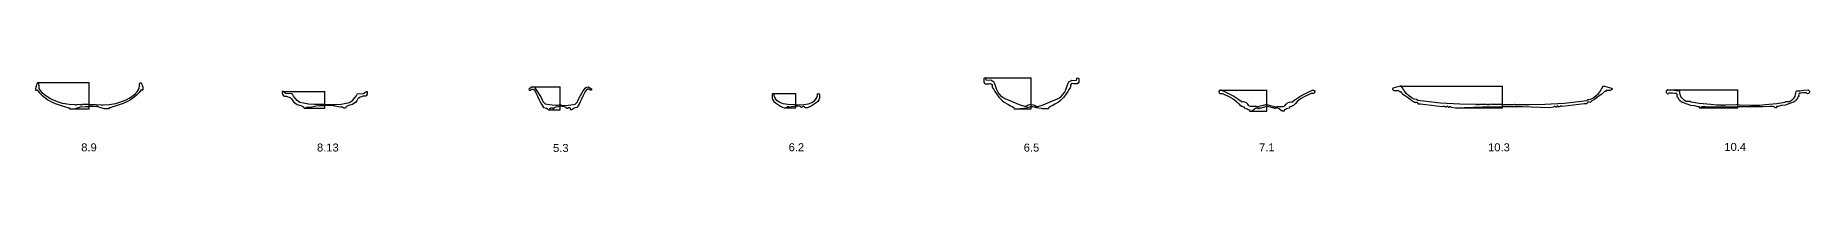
# Model space of a CAD drawing. Header units: millimetres. Extents: x -56 to 14433, y -102 to 92.
# Drawn here: x 7186 to 10952, y -101 to 57 of the extents above; entities that cross this region are included whole.
import ezdxf

# ---------------------------------------------------------------- set-up
doc = ezdxf.new("R2010")
doc.units = ezdxf.units.MM
doc.header["$MEASUREMENT"] = 0
doc.layers.add('Sigla', color=7, linetype='Continuous')
doc.layers.add('TSH_4.28', color=7, linetype='Continuous')
doc.styles.get("Standard").update_dxf_attribs({"font": 'Arial.ttf'})

msp = doc.modelspace()

# ---------------------------------------------------------------- linework, layer by layer
at = {"layer": 'TSH_4.28', "color": 7}
for p, q in [((7191.9, 46.8), (7300, 46.8)), ((7300, -9.3), (7300, 46.8)), ((9201.8, 56.9), (9300, 56.9)), ((9300, -9.2), (9300, 56.9)), ((10083, 39.5), (10300, 39.5)), ((10300, -6.6), (10300, 39.5)), ((7711.6, 28.1), (7800, 28.1)), ((7800, -7.5), (7800, 28.1)), ((8240.5, 37.5), (8300, 37.5)), ((8300, -11.4), (8300, 37.5)), ((8752.1, 23.6), (8800, 23.6)), ((8800, -7), (8800, 23.6)), ((9700.9, 30.9), (9800, 30.9)), ((9800, -13.9), (9800, 30.9)), ((10650.9, 31.4), (10800, 31.4)), ((10800, -7.1), (10800, 31.4)), ((7268.4, -9.3), (7300, -9.3)), ((7759.3, -7.5), (7800, -7.5)), ((8277.6, -11.4), (8300, -11.4)), ((8779.6, -7), (8800, -7)), ((9276.6, -9.2), (9300, -9.2)), ((9767.7, -13.9), (9800, -13.9)), ((10200.6, -6.6), (10300, -6.6)), ((10721.2, -7.1), (10800, -7.1))]:
    msp.add_line(p, q, dxfattribs=at)
for points in [[(7300, 0), (7284.9, 0), (7283.7, -1.3), (7282.1, -1.3), (7281.4, -0.1), (7273.7, -0.2), (7272.6, -1.5), (7271.5, -1.5), (7270.7, -0.3), (7257.5, 0), (7243.6, 2.4), (7234.7, 4.9), (7221.8, 10.5), (7215.5, 13.5), (7207.7, 18.9), (7201.8, 24), (7198.4, 27), (7193.7, 34.3), (7193.4, 40.1), (7193.3, 43.7), (7191.9, 46.8), (7190.2, 46.3), (7189.1, 44.4), (7187.8, 41.5), (7186.5, 37.3), (7185.9, 33.6), (7186.3, 30.9), (7187.5, 30.5), (7189.5, 31.6), (7190.2, 30.7), (7193.9, 26.1), (7199.7, 19.9), (7205.5, 14.9), (7212.1, 9.9), (7219.9, 5.9), (7227.6, 2.4), (7236.2, -0.4), (7244.8, -3.2), (7251.9, -5.5), (7255.4, -6.6), (7257.4, -7), (7259.1, -9.3), (7268.4, -9.3), (7272.7, -7.4), (7281.5, -5), (7291.7, -3.9), (7300, -3.8)], [(7300, 0), (7315.1, 0), (7316.3, -1.3), (7317.9, -1.3), (7318.6, -0.1), (7326.3, -0.2), (7327.4, -1.5), (7328.5, -1.5), (7329.3, -0.3), (7342.5, 0), (7356.4, 2.4), (7365.3, 4.9), (7378.2, 10.5), (7384.5, 13.5), (7392.3, 18.9), (7398.2, 24), (7401.6, 27), (7406.3, 34.3), (7406.6, 40.1), (7406.7, 43.7), (7408.1, 46.8)], [(7408.1, 46.8), (7409.8, 46.3), (7410.9, 44.4), (7412.2, 41.5), (7413.5, 37.3), (7414.1, 33.6), (7413.7, 30.9), (7412.5, 30.5), (7410.5, 31.6), (7409.8, 30.7), (7406.1, 26.1), (7400.3, 19.9), (7394.5, 14.9), (7387.9, 9.9), (7380.1, 5.9), (7372.4, 2.4), (7363.8, -0.4), (7355.2, -3.2), (7348.1, -5.5), (7344.6, -6.6), (7342.6, -7), (7340.9, -9.3), (7331.6, -9.3), (7327.3, -7.4), (7318.5, -5), (7308.3, -3.9), (7300, -3.8)], [(9300, 0), (9296, -0.2), (9291.6, -2.2), (9288.8, -3.9), (9286.4, -4.1), (9275.2, -0.6), (9264.9, 3.8), (9254.8, 8.1), (9246.2, 11.6), (9241.6, 14), (9237.6, 16.9), (9233.1, 21.8), (9229.7, 26.1), (9226.8, 31.8), (9224.3, 37.5), (9222.9, 42.2), (9221.9, 45.9), (9220.3, 48.2), (9216.2, 50.9), (9214.1, 51.8), (9205, 51.5), (9203.9, 53), (9203.3, 54), (9203.1, 56.3), (9201.8, 56.9), (9200.1, 56.1), (9199.3, 55.3), (9198.9, 53.6), (9199, 50.4), (9199.4, 47.7), (9200.9, 46), (9203, 44.5), (9206.7, 44.4), (9210.4, 44.5), (9213.5, 44.9), (9215.6, 43.7), (9216.7, 41.5), (9217.2, 37.9), (9217.8, 35.5), (9220.2, 32), (9222.6, 28.1), (9225.8, 22.9), (9231, 16), (9235.4, 11.4), (9238.7, 8.2), (9242.6, 5.1), (9250.3, 0.7), (9256.1, -2.7), (9259.2, -4.3), (9261.7, -5.1), (9262.8, -5.9), (9263.2, -8.3), (9264.4, -9.2), (9276.6, -9.2), (9277.5, -8.3), (9284.2, -7.8), (9288.9, -7.1), (9293.1, -5.4), (9296.9, -4.6), (9300, -4.4)], [(9300, 0), (9304, -0.2), (9308.4, -2.2), (9311.2, -3.9), (9313.6, -4.1), (9324.8, -0.6), (9335.1, 3.8), (9345.2, 8.1), (9353.8, 11.6), (9358.4, 14), (9362.4, 16.9), (9366.9, 21.8), (9370.3, 26.1), (9373.2, 31.8), (9375.7, 37.5), (9377.1, 42.2), (9378.1, 45.9), (9379.7, 48.2), (9383.8, 50.9), (9385.9, 51.8), (9395, 51.5), (9396.1, 53), (9396.7, 54), (9396.9, 56.3), (9398.2, 56.9)], [(9398.2, 56.9), (9399.9, 56.1), (9400.7, 55.3), (9401.1, 53.6), (9401, 50.4), (9400.6, 47.7), (9399.1, 46), (9397, 44.5), (9393.3, 44.4), (9389.6, 44.5), (9386.5, 44.9), (9384.4, 43.7), (9383.3, 41.5), (9382.8, 37.9), (9382.2, 35.5), (9379.8, 32), (9377.4, 28.1), (9374.2, 22.9), (9369, 16), (9364.6, 11.4), (9361.3, 8.2), (9357.4, 5.1), (9349.7, 0.7), (9343.9, -2.7), (9340.8, -4.3), (9338.3, -5.1), (9337.2, -5.9), (9336.8, -8.3), (9335.6, -9.2), (9323.4, -9.2), (9322.5, -8.3), (9315.8, -7.8), (9311.1, -7.1), (9306.9, -5.4), (9303.1, -4.6), (9300, -4.4)], [(10300, 0), (10276.6, 0), (10274, 0.7), (10272.9, -0.2), (10272.1, -0.3), (10271.3, 0.4), (10269.8, 0.4), (10268.8, -0.3), (10268.2, -0.3), (10267.6, 0.3), (10251, 0.3), (10250, -0.2), (10249.1, -0.2), (10248.7, 0.5), (10246.7, 0.5), (10246.2, -0.2), (10245.3, -0.2), (10244.7, 0.4), (10209.7, 1), (10168.6, 3.3), (10138.5, 6.3), (10120.5, 9), (10117.9, 11), (10112.6, 11.7), (10109.3, 13.2), (10105.4, 15.8), (10100.8, 19.5), (10095.8, 24), (10092.7, 27.7), (10090.8, 30.4), (10088.3, 35.6), (10086.1, 39.1), (10083, 39.5), (10068.2, 35.1), (10066.6, 34), (10066.6, 33.1), (10068.1, 31.2), (10070.3, 30), (10077.1, 30.2), (10079.5, 30.1), (10081.3, 28.2), (10083.4, 28), (10086.1, 25.1), (10088.9, 22.5), (10092.1, 19.9), (10100.5, 14.3), (10104.8, 11.2), (10109.5, 8.3), (10111.6, 6.9), (10113.2, 5), (10114.6, 4.8), (10115.7, 5.2), (10117.7, 5), (10119.2, 4.2), (10121, 1.8), (10126.5, 2), (10137.6, 0.4), (10149.4, -1.2), (10160.2, -2.7), (10173.6, -4.1), (10174.6, -3), (10177.2, -3), (10178.9, -5), (10180.4, -5), (10182.4, -3.5), (10184, -3.5), (10184.9, -5.2), (10186.8, -5.2), (10188, -3.9), (10190.4, -4), (10191.4, -5.2), (10200.6, -6.6), (10257.5, -4.7), (10292.4, -4.6), (10300, -4.6)], [(10300, 0), (10323.4, 0), (10326, 0.7), (10327.1, -0.2), (10327.9, -0.3), (10328.7, 0.4), (10330.2, 0.4), (10331.2, -0.3), (10331.8, -0.3), (10332.4, 0.3), (10349, 0.3), (10350, -0.2), (10350.9, -0.2), (10351.3, 0.5), (10353.3, 0.5), (10353.8, -0.2), (10354.7, -0.2), (10355.3, 0.4), (10390.3, 1), (10431.4, 3.3), (10461.5, 6.3), (10479.5, 9), (10482.1, 11), (10487.4, 11.7), (10490.7, 13.2), (10494.6, 15.8), (10499.2, 19.5), (10504.2, 24), (10507.3, 27.7), (10509.2, 30.4), (10511.7, 35.6), (10513.9, 39.1), (10517, 39.5)], [(10517, 39.5), (10531.8, 35.1), (10533.4, 34), (10533.4, 33.1), (10531.9, 31.2), (10529.7, 30), (10522.9, 30.2), (10520.5, 30.1), (10518.7, 28.2), (10516.6, 28), (10513.9, 25.1), (10511.1, 22.5), (10507.9, 19.9), (10499.5, 14.3), (10495.2, 11.2), (10490.5, 8.3), (10488.4, 6.9), (10486.8, 5), (10485.4, 4.8), (10484.3, 5.2), (10482.3, 5), (10480.8, 4.2), (10479, 1.8), (10473.5, 2), (10462.4, 0.4), (10450.6, -1.2), (10439.8, -2.7), (10426.4, -4.1), (10425.4, -3), (10422.8, -3), (10421.1, -5), (10419.6, -5), (10417.6, -3.5), (10416, -3.5), (10415.1, -5.2), (10413.2, -5.2), (10412, -3.9), (10409.6, -4), (10408.6, -5.2), (10399.4, -6.6), (10342.5, -4.7), (10307.6, -4.6), (10300, -4.6)], [(7800, 0), (7777.9, 0), (7765.5, 1), (7754.7, 3.1), (7747.4, 4.6), (7741.4, 8.8), (7737, 13.4), (7733.5, 17.7), (7731.5, 22.3), (7730.3, 23.3), (7717.4, 23.4), (7716, 24.3), (7713.1, 27.5), (7711.6, 28.1), (7709.9, 27.8), (7709.7, 25.3), (7710.3, 22.4), (7712.2, 18.9), (7714.2, 18.3), (7719, 17.7), (7721.9, 16.7), (7724.7, 16.1), (7727.2, 14.4), (7729.6, 12.3), (7732.1, 8.2), (7734.9, 4.8), (7738.4, 2.3), (7741.1, 0.5), (7746.5, -1.4), (7751.1, -2.7), (7753.6, -4), (7755.4, -5.3), (7756.2, -7.5), (7759.3, -7.5), (7761.5, -5.2), (7766.3, -5.4), (7771.6, -4.5), (7781.8, -2.9), (7789.2, -2.2), (7800, -2.2)], [(7800, 0), (7822.1, 0), (7834.5, 1), (7845.3, 3.1), (7852.6, 4.6), (7858.6, 8.8), (7863, 13.4), (7866.5, 17.7), (7868.5, 22.3), (7869.7, 23.3), (7882.6, 23.4), (7884, 24.3), (7886.9, 27.5), (7888.4, 28.1)], [(7888.4, 28.1), (7890.1, 27.8), (7890.3, 25.3), (7889.7, 22.4), (7887.8, 18.9), (7885.8, 18.3), (7881, 17.7), (7878.1, 16.7), (7875.3, 16.1), (7872.8, 14.4), (7870.4, 12.3), (7867.9, 8.2), (7865.1, 4.8), (7861.6, 2.3), (7858.9, 0.5), (7853.5, -1.4), (7848.9, -2.7), (7846.4, -4), (7844.6, -5.3), (7843.8, -7.5), (7840.7, -7.5), (7838.5, -5.2), (7833.7, -5.4), (7828.4, -4.5), (7818.2, -2.9), (7810.8, -2.2), (7800, -2.2)], [(8300, 0), (8297.5, -1), (8295, -1.7), (8290.1, -1.7), (8283.1, -1.1), (8272.1, 0.4), (8268.6, 0.9), (8263.5, 6), (8261.3, 11.9), (8257.4, 19.1), (8251.2, 29.6), (8246.5, 35.5), (8244.4, 37.2), (8240.5, 37.5), (8237.2, 35.9), (8233.9, 33.8), (8233.6, 32.4), (8234, 31), (8235.8, 30.8), (8238.4, 31.9), (8240.1, 33.1), (8242.3, 33), (8244.5, 31.6), (8246.7, 28.5), (8249.1, 23.9), (8251.8, 18.3), (8254.6, 11.8), (8257.5, 5.9), (8259.8, 1.2), (8262.3, -2.6), (8264.7, -6), (8270.8, -7.9), (8274.9, -10.6), (8276, -11.4), (8277.6, -11.4), (8278.3, -10.5), (8278.1, -8.6), (8279.9, -7.1), (8283, -7), (8284.4, -8.2), (8286.6, -8.1), (8287.8, -6), (8291.3, -5), (8296.5, -4.2), (8300, -3.4)], [(8300, 0), (8302.5, -1), (8305, -1.7), (8309.9, -1.7), (8316.9, -1.1), (8327.9, 0.4), (8331.4, 0.9), (8336.5, 6), (8338.7, 11.9), (8342.6, 19.1), (8348.8, 29.6), (8353.5, 35.5), (8355.6, 37.2), (8359.5, 37.5)], [(8359.5, 37.5), (8362.8, 35.9), (8366.1, 33.8), (8366.4, 32.4), (8366, 31), (8364.2, 30.8), (8361.6, 31.9), (8359.9, 33.1), (8357.7, 33), (8355.5, 31.6), (8353.3, 28.5), (8350.9, 23.9), (8348.2, 18.3), (8345.4, 11.8), (8342.5, 5.9), (8340.2, 1.2), (8337.7, -2.6), (8335.3, -6), (8329.2, -7.9), (8325.1, -10.6), (8324, -11.4), (8322.4, -11.4), (8321.7, -10.5), (8321.9, -8.6), (8320.1, -7.1), (8317, -7), (8315.6, -8.2), (8313.4, -8.1), (8312.2, -6), (8308.7, -5), (8303.5, -4.2), (8300, -3.4)], [(8800, 0), (8792, -0.3), (8783.2, 0), (8773.3, 1.8), (8766.1, 4.6), (8760.3, 8.2), (8757.4, 11.3), (8755.5, 15.4), (8754, 19.6), (8753.8, 22.7), (8752.1, 23.6), (8750.6, 22.7), (8749.9, 20.9), (8749.5, 17), (8750, 13.5), (8751.3, 10), (8753.4, 6.7), (8757.1, 3.6), (8761.1, 0.8), (8767.7, -3), (8772, -5.2), (8775.5, -7), (8779.6, -7), (8781.2, -5.1), (8783, -3.9), (8784.7, -3.9), (8786.5, -4.5), (8787.6, -5.9), (8789.2, -5.7), (8790.5, -4.2), (8795.6, -3.6), (8798.6, -3), (8800, -3)], [(8800, 0), (8808, -0.3), (8816.8, 0), (8826.7, 1.8), (8833.9, 4.6), (8839.7, 8.2), (8842.6, 11.3), (8844.5, 15.4), (8846, 19.6), (8846.2, 22.7), (8847.9, 23.6)], [(8847.9, 23.6), (8849.4, 22.7), (8850.1, 20.9), (8850.5, 17), (8850, 13.5), (8848.7, 10), (8846.6, 6.7), (8842.9, 3.6), (8838.9, 0.8), (8832.3, -3), (8828, -5.2), (8824.5, -7), (8820.4, -7), (8818.8, -5.1), (8817, -3.9), (8815.3, -3.9), (8813.5, -4.5), (8812.4, -5.9), (8810.8, -5.7), (8809.5, -4.2), (8804.4, -3.6), (8801.4, -3), (8800, -3)], [(9800, 0), (9792.1, -2.2), (9783.1, -4.1), (9781.4, -5.1), (9779.8, -5), (9778.1, -4), (9765.3, -4.1), (9761.8, -2.6), (9759.3, 1.2), (9756.5, 3.7), (9752.9, 5.2), (9749.5, 5.6), (9747.3, 5.2), (9740.5, 10.3), (9734, 14.7), (9727.7, 18.7), (9718.1, 23.8), (9710.8, 27.1), (9703, 30.5), (9700.9, 30.9), (9699.4, 29.8), (9698.4, 27.8), (9699, 25.1), (9700.8, 23.7), (9703.7, 23.6), (9705.7, 23.7), (9711.4, 20.8), (9716.6, 18.5), (9722.3, 15.7), (9727.1, 13), (9731.3, 10.1), (9735.6, 6.7), (9740.2, 2), (9743.6, -2.2), (9745, -2.6), (9746.4, -2.4), (9747.9, -4.2), (9750.3, -4.4), (9751.7, -4.9), (9752.1, -6.9), (9752.9, -7.7), (9755.5, -8.3), (9758, -9.3), (9760.4, -10.3), (9761.8, -11), (9762.9, -11), (9763.2, -12.2), (9763, -13.5), (9763.6, -13.9), (9767.7, -13.9), (9770.4, -11.6), (9773.9, -9.3), (9776.4, -7.9), (9777.6, -6.9), (9779.1, -6.8), (9780.6, -7.8), (9782.5, -8.6), (9783.5, -8.5), (9785.1, -7.2), (9788.1, -6.6), (9790.4, -6.3), (9792.6, -5.2), (9795.5, -4.9), (9800, -3.6)], [(9800, 0), (9807.9, -2.2), (9816.9, -4.1), (9818.6, -5.1), (9820.2, -5), (9821.9, -4), (9834.7, -4.1), (9838.2, -2.6), (9840.7, 1.2), (9843.5, 3.7), (9847.1, 5.2), (9850.5, 5.6), (9852.7, 5.2), (9859.5, 10.3), (9866, 14.7), (9872.3, 18.7), (9881.9, 23.8), (9889.2, 27.1), (9897, 30.5), (9899.1, 30.9)], [(9899.1, 30.9), (9900.6, 29.8), (9901.6, 27.8), (9901, 25.1), (9899.2, 23.7), (9896.3, 23.6), (9894.3, 23.7), (9888.6, 20.8), (9883.4, 18.5), (9877.7, 15.7), (9872.9, 13), (9868.7, 10.1), (9864.4, 6.7), (9859.8, 2), (9856.4, -2.2), (9855, -2.6), (9853.6, -2.4), (9852.1, -4.2), (9849.7, -4.4), (9848.3, -4.9), (9847.9, -6.9), (9847.1, -7.7), (9844.5, -8.3), (9842, -9.3), (9839.6, -10.3), (9838.2, -11), (9837.1, -11), (9836.8, -12.2), (9837, -13.5), (9836.4, -13.9), (9832.3, -13.9), (9829.6, -11.6), (9826.1, -9.3), (9823.6, -7.9), (9822.4, -6.9), (9820.9, -6.8), (9819.4, -7.8), (9817.5, -8.6), (9816.5, -8.5), (9814.9, -7.2), (9811.9, -6.6), (9809.6, -6.3), (9807.4, -5.2), (9804.5, -4.9), (9800, -3.6)], [(10800, 0), (10796.5, -0.7), (10773.3, -0.9), (10772.3, -1.7), (10771.3, -1.7), (10770.8, -1), (10767.5, -1), (10767, -1.9), (10766.2, -1.9), (10765.5, -1), (10754.4, -0.9), (10742.3, 0.2), (10717.6, 2.5), (10700.6, 5.2), (10698.3, 6.9), (10690.2, 6.7), (10686.9, 8.6), (10683.5, 11.4), (10680.7, 14.5), (10678.6, 17.6), (10677.6, 21.2), (10676.8, 25), (10676.5, 28), (10674.7, 29.4), (10668.7, 29.6), (10660, 31.1), (10650.9, 31.4), (10649.2, 30.1), (10648, 28.5), (10648, 25.5), (10650.1, 23.5), (10652.5, 23.2), (10653.6, 24.4), (10654.2, 25.4), (10656.4, 25.4), (10661, 24.9), (10666.2, 24.6), (10669.2, 24.2), (10670.6, 22.6), (10671.1, 20.8), (10670.6, 18.4), (10670.4, 17.6), (10671.2, 16.5), (10672.5, 15.6), (10673.2, 14.4), (10673.2, 12.4), (10674.9, 11.9), (10676.2, 10.4), (10676.8, 8.4), (10678.4, 8), (10679.9, 6.5), (10680.6, 5.5), (10682.9, 5.2), (10686.2, 3.5), (10689.7, 2.1), (10693.7, 0.7), (10699.2, -1), (10707.4, -1.8), (10714.9, -3.7), (10717.6, -3.9), (10718, -4.6), (10717.9, -6.7), (10718.6, -7.1), (10721.2, -7.1), (10722.7, -4.7), (10724.4, -4), (10731.2, -4.3), (10747, -4.4), (10784, -4.7), (10800, -4.8)], [(10800, 0), (10803.5, -0.7), (10826.7, -0.9), (10827.7, -1.7), (10828.7, -1.7), (10829.2, -1), (10832.5, -1), (10833, -1.9), (10833.8, -1.9), (10834.5, -1), (10845.6, -0.9), (10857.7, 0.2), (10882.4, 2.5), (10899.4, 5.2), (10901.7, 6.9), (10909.8, 6.7), (10913.1, 8.6), (10916.5, 11.4), (10919.3, 14.5), (10921.4, 17.6), (10922.4, 21.2), (10923.2, 25), (10923.5, 28), (10925.3, 29.4), (10931.3, 29.6), (10940, 31.1), (10949.1, 31.4)], [(10949.1, 31.4), (10950.8, 30.1), (10952, 28.5), (10952, 25.5), (10949.9, 23.5), (10947.5, 23.2), (10946.4, 24.4), (10945.8, 25.4), (10943.6, 25.4), (10939, 24.9), (10933.8, 24.6), (10930.8, 24.2), (10929.4, 22.6), (10928.9, 20.8), (10929.4, 18.4), (10929.6, 17.6), (10928.8, 16.5), (10927.5, 15.6), (10926.8, 14.4), (10926.8, 12.4), (10925.1, 11.9), (10923.8, 10.4), (10923.2, 8.4), (10921.6, 8), (10920.1, 6.5), (10919.4, 5.5), (10917.1, 5.2), (10913.8, 3.5), (10910.3, 2.1), (10906.3, 0.7), (10900.8, -1), (10892.6, -1.8), (10885.1, -3.7), (10882.4, -3.9), (10882, -4.6), (10882.1, -6.7), (10881.4, -7.1), (10878.8, -7.1), (10877.3, -4.7), (10875.6, -4), (10868.8, -4.3), (10853, -4.4), (10816, -4.7), (10800, -4.8)]]:
    msp.add_lwpolyline(points, dxfattribs=at)

# ---------------------------------------------------------------- texts
at = {"layer": 'Sigla'}
for s, p in [('8.9', (7283, -99.5)), ('8.13', (7783.5, -99.8)), ('5.3', (8284.6, -100.8)), ('6.2', (8784.7, -99.2)), ('6.5', (9283.9, -100)), ('7.1', (9783.4, -99.4)), ('10.3', (10269.6, -99.4)), ('10.4', (10771.2, -98.6))]:
    msp.add_text(s, height=16.99, dxfattribs=at).set_placement(p)

doc.saveas('drawing.dxf')
